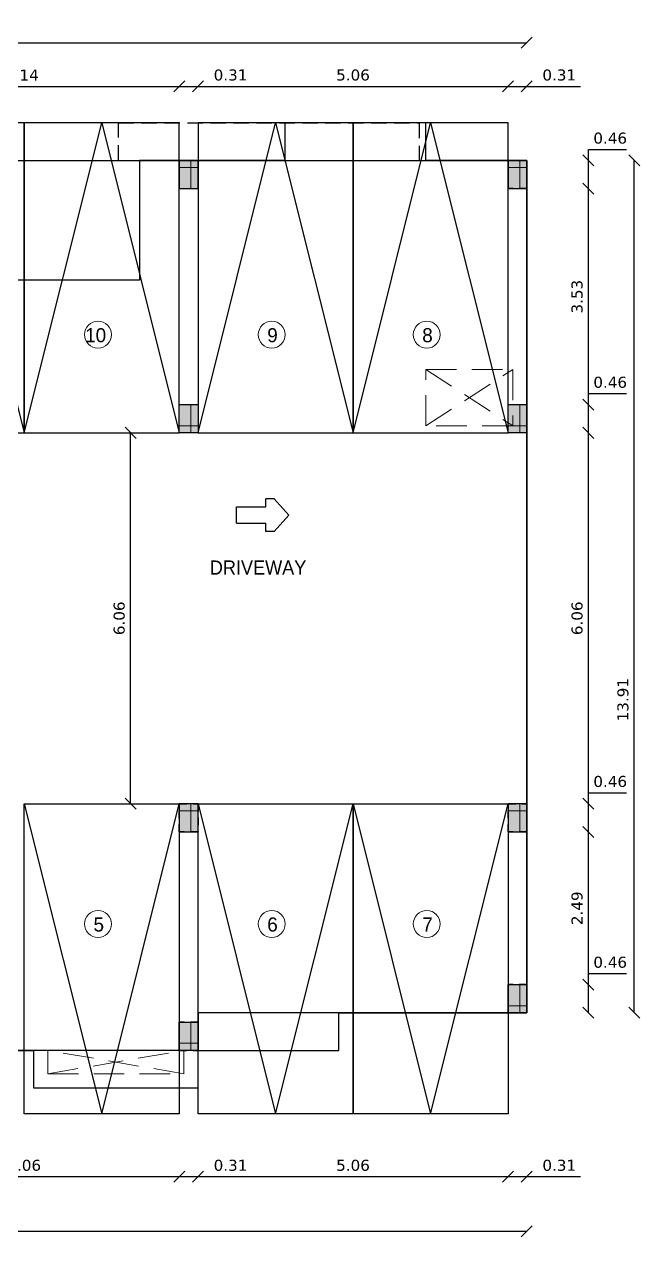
# Model space of a CAD drawing. Header units: metres. Extents: x 617 to 1370, y 693 to 852.
# Drawn here: x 998.08 to 1008.13, y 822.85 to 842.65 of the extents above; entities that cross this region are included whole.
import ezdxf
from ezdxf.enums import TextEntityAlignment as Align

# ---------------------------------------------------------------- set-up
doc = ezdxf.new("R2010")
doc.units = ezdxf.units.M
doc.header["$MEASUREMENT"] = 0
doc.header["$PDMODE"] = 2
doc.header["$PDSIZE"] = 50
doc.linetypes.add('HIDDEN', pattern=[0.375, 0.25, -0.125])
doc.linetypes.add('HIDDEN2', pattern=[0.1875, 0.125, -0.0625])
doc.layers.get('0').update_dxf_attribs({"lineweight": 0})
doc.layers.get('Defpoints').update_dxf_attribs({"lineweight": 0})
for name, color, linetype in [('ABOVE', 250, 'HIDDEN'), ('ARROWS', 7, 'HIDDEN'), ('col hat', 254, 'Continuous'), ('COLUMN', 2, 'Continuous'), ('Driveway', 8, 'Continuous'), ('ROOM TEXT SCH', 7, 'Continuous'), ('stilt column', 7, 'HIDDEN2'), ('WAL', 1, 'Continuous')]:
    doc.layers.add(name, color=color, linetype=linetype)
doc.layers.add('ED', color=30, linetype='Continuous', lineweight=0)
doc.layers.add('TEXT1', color=7, linetype='Continuous', lineweight=0)
doc.styles.add('J', font='swissel.ttf', dxfattribs={"height": 3.75})
doc.styles.get("Standard").update_dxf_attribs({"font": 'verdana.ttf', "height": 0.18})
doc.styles.add('USA TEXT', font='GOTHIC.TTF', dxfattribs={"width": 0.8})
doc.dimstyles.new('ED', dxfattribs={"dimscale": 0, "dimtxt": 0.18, "dimasz": 0.18, "dimexe": 0, "dimexo": 0, "dimgap": 0.09, "dimtad": 1, "dimtoh": 1, "dimzin": 3, "dimdsep": 46, "dimtxsty": 'Standard', "dimblk": 'OBLIQUE', "dimcen": 0.09, "dimse1": 1, "dimse2": 1, "dimclrd": 251, "dimclrt": 30, "dimadec": 0, "dimazin": 0, "dimtfac": 1, "dimtmove": 0, "dimatfit": 3, "dimldrblk": 'ARCHTICK', "dimfxl": 1, "dimtolj": 1, "dimtzin": 0, "dimarcsym": 0})

# ---------------------------------------------------------------- blocks, each defined once
blk = doc.blocks.new('st.col')
at = {"layer": 'col hat'}
blk.add_hatch(color=256, dxfattribs=at).paths.add_polyline_path([(-4.5, 4.5), (7.5, 4.5), (7.5, -13.5), (-4.5, -13.5)])
at = {"layer": 'COLUMN', "linetype": 'ByBlock'}
blk.add_lwpolyline([(-4.5, 4.5), (7.5, 4.5), (7.5, -13.5), (-4.5, -13.5)], close=True, dxfattribs=at)
at = {"layer": 'Defpoints', "color": 1}
for p, q in [((7.5, 0), (-4.5, 0)), ((0, 4.5), (0, -13.5))]:
    blk.add_line(p, q, dxfattribs=at)
blk = doc.blocks.new('A$C0128692B')
blk.add_lwpolyline([(0, 198), (99, 198), (99, 0), (0, 0)], close=True)
blk.add_lwpolyline([(0, 198), (49.5, 0), (99, 198)])
blk = doc.blocks.new('*U9')
at = {"layer": 'ARROWS', "color": 205, "linetype": 'Continuous'}
for p, q in [((-737.5, 375), (-925, 375)), ((-925, 187.5), (-925, 375)), ((-737.5, 375), (-400, 0)), ((-1600, 187.5), (-925, 187.5)), ((-1600, -187.5), (-1600, 187.5)), ((-400, 0), (-737.5, -375)), ((-1600, -187.5), (-925, -187.5)), ((-925, -375), (-925, -187.5)), ((-737.5, -375), (-925, -375))]:
    blk.add_line(p, q, dxfattribs=at)
blk = doc.blocks.new('_Oblique')
at = {"color": 0, "linetype": 'ByBlock', "lineweight": -2}
blk.add_line((-0.5, -0.5), (0.5, 0.5), dxfattribs=at)
blk = doc.blocks.new('*D193')
at = {"layer": 'Defpoints', "color": 0}
for p in [(1000.608, 841.635), (1000.608, 840.424), (995.472, 839.965)]:
    blk.add_point(p, dxfattribs=at)
at = {"layer": 'ED', "color": 251, "lineweight": -2}
blk.add_line((995.472, 841.635), (1000.608, 841.635), dxfattribs=at)
at = {"layer": 'ED', "color": 251, "lineweight": -2, "xscale": 0.18, "yscale": 0.18, "zscale": 0.18, "rotation": 180}
blk.add_blockref('_Oblique', (995.472, 841.635), dxfattribs=at)
at = {"layer": 'ED', "color": 251, "lineweight": -2, "xscale": 0.18, "yscale": 0.18, "zscale": 0.18}
blk.add_blockref('_Oblique', (1000.608, 841.635), dxfattribs=at)
at = {"layer": 'ED', "color": 30, "insert": (998.04, 841.817), "char_height": 0.18, "attachment_point": 5}
blk.add_mtext('\\A1;5.14', dxfattribs=at)
blk = doc.blocks.new('_ArchTick')
at = {"color": 0, "const_width": 0.15}
blk.add_lwpolyline([(-0.5, -0.5), (0.5, 0.5)], dxfattribs=at)
blk = doc.blocks.new('*D41')
at = {"layer": 'Defpoints', "color": 0}
for p in [(1000.915, 841.635), (1000.608, 840.424), (1000.915, 840.425)]:
    blk.add_point(p, dxfattribs=at)
at = {"layer": 'ED', "color": 251, "lineweight": -2}
for p, q in [((1000.608, 841.635), (1000.915, 841.635)), ((1000.915, 841.635), (1001.794, 841.635))]:
    blk.add_line(p, q, dxfattribs=at)
at = {"layer": 'ED', "color": 251, "lineweight": -2, "xscale": 0.18, "yscale": 0.18, "zscale": 0.18, "rotation": 180}
blk.add_blockref('_Oblique', (1000.608, 841.635), dxfattribs=at)
at = {"layer": 'ED', "color": 251, "lineweight": -2, "xscale": 0.18, "yscale": 0.18, "zscale": 0.18}
blk.add_blockref('_Oblique', (1000.915, 841.635), dxfattribs=at)
at = {"layer": 'ED', "color": 30, "insert": (1001.445, 841.819), "char_height": 0.18, "attachment_point": 5}
blk.add_mtext('\\A1;0.31', dxfattribs=at)
blk = doc.blocks.new('*D194')
at = {"layer": 'Defpoints', "color": 0}
for p in [(1005.975, 841.635), (1000.915, 840.425), (1005.975, 840.425)]:
    blk.add_point(p, dxfattribs=at)
at = {"layer": 'ED', "color": 251, "lineweight": -2}
blk.add_line((1000.915, 841.635), (1005.975, 841.635), dxfattribs=at)
at = {"layer": 'ED', "color": 251, "lineweight": -2, "xscale": 0.18, "yscale": 0.18, "zscale": 0.18, "rotation": 180}
blk.add_blockref('_Oblique', (1000.915, 841.635), dxfattribs=at)
at = {"layer": 'ED', "color": 251, "lineweight": -2, "xscale": 0.18, "yscale": 0.18, "zscale": 0.18}
blk.add_blockref('_Oblique', (1005.975, 841.635), dxfattribs=at)
at = {"layer": 'ED', "color": 30, "insert": (1003.445, 841.819), "char_height": 0.18, "attachment_point": 5}
blk.add_mtext('\\A1;5.06', dxfattribs=at)
blk = doc.blocks.new('*D195')
at = {"layer": 'Defpoints', "color": 0}
for p in [(1006.282, 841.635), (1005.975, 840.425), (1006.282, 840.425)]:
    blk.add_point(p, dxfattribs=at)
at = {"layer": 'ED', "color": 251, "lineweight": -2}
for p, q in [((1005.975, 841.635), (1006.282, 841.635)), ((1006.282, 841.635), (1007.161, 841.635))]:
    blk.add_line(p, q, dxfattribs=at)
at = {"layer": 'ED', "color": 251, "lineweight": -2, "xscale": 0.18, "yscale": 0.18, "zscale": 0.18, "rotation": 180}
blk.add_blockref('_Oblique', (1005.975, 841.635), dxfattribs=at)
at = {"layer": 'ED', "color": 251, "lineweight": -2, "xscale": 0.18, "yscale": 0.18, "zscale": 0.18}
blk.add_blockref('_Oblique', (1006.282, 841.635), dxfattribs=at)
at = {"layer": 'ED', "color": 30, "insert": (1006.811, 841.819), "char_height": 0.18, "attachment_point": 5}
blk.add_mtext('\\A1;0.31', dxfattribs=at)
blk = doc.blocks.new('*D42')
at = {"layer": 'Defpoints', "color": 0}
for p in [(1006.282, 842.347), (980.637, 841.635), (1006.282, 841.635)]:
    blk.add_point(p, dxfattribs=at)
at = {"layer": 'ED', "color": 251, "lineweight": -2}
blk.add_line((980.637, 842.347), (1006.282, 842.347), dxfattribs=at)
at = {"layer": 'ED', "color": 251, "lineweight": -2, "xscale": 0.18, "yscale": 0.18, "zscale": 0.18, "rotation": 180}
blk.add_blockref('_Oblique', (980.637, 842.347), dxfattribs=at)
at = {"layer": 'ED', "color": 251, "lineweight": -2, "xscale": 0.18, "yscale": 0.18, "zscale": 0.18}
blk.add_blockref('_Oblique', (1006.282, 842.347), dxfattribs=at)
at = {"layer": 'ED', "color": 30, "insert": (993.459, 842.531), "char_height": 0.18, "attachment_point": 5}
blk.add_mtext('\\A1;25.65', dxfattribs=at)
blk = doc.blocks.new('*D196')
at = {"layer": 'Defpoints', "color": 0}
for p in [(1006.282, 826.97), (1007.287, 826.97), (1006.282, 826.51)]:
    blk.add_point(p, dxfattribs=at)
at = {"layer": 'ED', "color": 251, "lineweight": -2}
for p, q in [((1007.287, 826.97), (1007.287, 827.15)), ((1007.287, 827.15), (1007.909, 827.15)), ((1007.287, 826.51), (1007.287, 826.97))]:
    blk.add_line(p, q, dxfattribs=at)
at = {"layer": 'ED', "color": 251, "lineweight": -2, "xscale": 0.18, "yscale": 0.18, "zscale": 0.18}
for p, rotation in [((1007.287, 826.97), 90), ((1007.287, 826.51), 270)]:
    blk.add_blockref('_Oblique', p, dxfattribs=dict(at, rotation=rotation))
at = {"layer": 'ED', "color": 30, "insert": (1007.643, 827.333), "char_height": 0.18, "attachment_point": 5}
blk.add_mtext('\\A1;0.46', dxfattribs=at)
blk = doc.blocks.new('*D197')
at = {"layer": 'Defpoints', "color": 0}
for p in [(1006.282, 829.461), (1007.287, 829.461), (1006.282, 826.97)]:
    blk.add_point(p, dxfattribs=at)
at = {"layer": 'ED', "color": 251, "lineweight": -2}
blk.add_line((1007.287, 826.97), (1007.287, 829.461), dxfattribs=at)
at = {"layer": 'ED', "color": 251, "lineweight": -2, "xscale": 0.18, "yscale": 0.18, "zscale": 0.18}
for p, rotation in [((1007.287, 829.461), 90), ((1007.287, 826.97), 270)]:
    blk.add_blockref('_Oblique', p, dxfattribs=dict(at, rotation=rotation))
at = {"layer": 'ED', "color": 30, "insert": (1007.103, 828.216), "char_height": 0.18, "attachment_point": 5, "rotation": 90}
blk.add_mtext('\\A1;2.49', dxfattribs=at)
blk = doc.blocks.new('*D198')
at = {"layer": 'Defpoints', "color": 0}
for p in [(1006.282, 829.921), (1007.287, 829.921), (1006.282, 829.461)]:
    blk.add_point(p, dxfattribs=at)
at = {"layer": 'ED', "color": 251, "lineweight": -2}
for p, q in [((1007.287, 829.921), (1007.287, 830.101)), ((1007.287, 830.101), (1007.909, 830.101)), ((1007.287, 829.461), (1007.287, 829.921))]:
    blk.add_line(p, q, dxfattribs=at)
at = {"layer": 'ED', "color": 251, "lineweight": -2, "xscale": 0.18, "yscale": 0.18, "zscale": 0.18}
for p, rotation in [((1007.287, 829.921), 90), ((1007.287, 829.461), 270)]:
    blk.add_blockref('_Oblique', p, dxfattribs=dict(at, rotation=rotation))
at = {"layer": 'ED', "color": 30, "insert": (1007.643, 830.285), "char_height": 0.18, "attachment_point": 5}
blk.add_mtext('\\A1;0.46', dxfattribs=at)
blk = doc.blocks.new('*D199')
at = {"layer": 'Defpoints', "color": 0}
for p in [(1006.282, 835.978), (1007.287, 835.978), (1006.282, 829.921)]:
    blk.add_point(p, dxfattribs=at)
at = {"layer": 'ED', "color": 251, "lineweight": -2}
blk.add_line((1007.287, 829.921), (1007.287, 835.978), dxfattribs=at)
at = {"layer": 'ED', "color": 251, "lineweight": -2, "xscale": 0.18, "yscale": 0.18, "zscale": 0.18}
for p, rotation in [((1007.287, 835.978), 90), ((1007.287, 829.921), 270)]:
    blk.add_blockref('_Oblique', p, dxfattribs=dict(at, rotation=rotation))
at = {"layer": 'ED', "color": 30, "insert": (1007.103, 832.95), "char_height": 0.18, "attachment_point": 5, "rotation": 90}
blk.add_mtext('\\A1;6.06', dxfattribs=at)
blk = doc.blocks.new('*D200')
at = {"layer": 'Defpoints', "color": 0}
for p in [(1006.282, 836.438), (1007.287, 836.438), (1006.282, 835.978)]:
    blk.add_point(p, dxfattribs=at)
at = {"layer": 'ED', "color": 251, "lineweight": -2}
for p, q in [((1007.287, 836.438), (1007.287, 836.618)), ((1007.287, 836.618), (1007.909, 836.618)), ((1007.287, 835.978), (1007.287, 836.438))]:
    blk.add_line(p, q, dxfattribs=at)
at = {"layer": 'ED', "color": 251, "lineweight": -2, "xscale": 0.18, "yscale": 0.18, "zscale": 0.18}
for p, rotation in [((1007.287, 836.438), 90), ((1007.287, 835.978), 270)]:
    blk.add_blockref('_Oblique', p, dxfattribs=dict(at, rotation=rotation))
at = {"layer": 'ED', "color": 30, "insert": (1007.643, 836.802), "char_height": 0.18, "attachment_point": 5}
blk.add_mtext('\\A1;0.46', dxfattribs=at)
blk = doc.blocks.new('*D201')
at = {"layer": 'Defpoints', "color": 0}
for p in [(1006.282, 839.965), (1007.287, 839.965), (1006.282, 836.438)]:
    blk.add_point(p, dxfattribs=at)
at = {"layer": 'ED', "color": 251, "lineweight": -2}
blk.add_line((1007.287, 836.438), (1007.287, 839.965), dxfattribs=at)
at = {"layer": 'ED', "color": 251, "lineweight": -2, "xscale": 0.18, "yscale": 0.18, "zscale": 0.18}
for p, rotation in [((1007.287, 839.965), 90), ((1007.287, 836.438), 270)]:
    blk.add_blockref('_Oblique', p, dxfattribs=dict(at, rotation=rotation))
at = {"layer": 'ED', "color": 30, "insert": (1007.103, 838.201), "char_height": 0.18, "attachment_point": 5, "rotation": 90}
blk.add_mtext('\\A1;3.53', dxfattribs=at)
blk = doc.blocks.new('*D202')
at = {"layer": 'Defpoints', "color": 0}
for p in [(1006.282, 840.425), (1007.287, 840.425), (1006.282, 839.965)]:
    blk.add_point(p, dxfattribs=at)
at = {"layer": 'ED', "color": 251, "lineweight": -2}
for p, q in [((1007.287, 840.425), (1007.287, 840.605)), ((1007.287, 840.605), (1007.909, 840.605)), ((1007.287, 839.965), (1007.287, 840.425))]:
    blk.add_line(p, q, dxfattribs=at)
at = {"layer": 'ED', "color": 251, "lineweight": -2, "xscale": 0.18, "yscale": 0.18, "zscale": 0.18}
for p, rotation in [((1007.287, 840.425), 90), ((1007.287, 839.965), 270)]:
    blk.add_blockref('_Oblique', p, dxfattribs=dict(at, rotation=rotation))
at = {"layer": 'ED', "color": 30, "insert": (1007.643, 840.788), "char_height": 0.18, "attachment_point": 5}
blk.add_mtext('\\A1;0.46', dxfattribs=at)
blk = doc.blocks.new('*D43')
at = {"layer": 'Defpoints', "color": 0}
for p in [(1007.239, 840.425), (1008.035, 840.425), (1007.239, 826.51)]:
    blk.add_point(p, dxfattribs=at)
at = {"layer": 'ED', "color": 251, "lineweight": -2}
blk.add_line((1008.035, 826.51), (1008.035, 840.425), dxfattribs=at)
at = {"layer": 'ED', "color": 251, "lineweight": -2, "xscale": 0.18, "yscale": 0.18, "zscale": 0.18}
for p, rotation in [((1008.035, 840.425), 90), ((1008.035, 826.51), 270)]:
    blk.add_blockref('_Oblique', p, dxfattribs=dict(at, rotation=rotation))
at = {"layer": 'ED', "color": 30, "insert": (1007.852, 831.621), "char_height": 0.18, "attachment_point": 5, "rotation": 90}
blk.add_mtext('\\A1;13.91', dxfattribs=at)
blk = doc.blocks.new('*D169')
at = {"layer": 'Defpoints', "color": 0}
for p in [(1000.608, 826.356), (995.548, 825.896), (1000.608, 823.834)]:
    blk.add_point(p, dxfattribs=at)
at = {"layer": 'ED', "color": 251, "lineweight": -2}
blk.add_line((995.548, 823.834), (1000.608, 823.834), dxfattribs=at)
at = {"layer": 'ED', "color": 251, "lineweight": -2, "xscale": 0.18, "yscale": 0.18, "zscale": 0.18, "rotation": 180}
blk.add_blockref('_Oblique', (995.548, 823.834), dxfattribs=at)
at = {"layer": 'ED', "color": 251, "lineweight": -2, "xscale": 0.18, "yscale": 0.18, "zscale": 0.18}
blk.add_blockref('_Oblique', (1000.608, 823.834), dxfattribs=at)
at = {"layer": 'ED', "color": 30, "insert": (998.078, 824.018), "char_height": 0.18, "attachment_point": 5}
blk.add_mtext('\\A1;5.06', dxfattribs=at)
blk = doc.blocks.new('*D29')
at = {"layer": 'Defpoints', "color": 0}
for p in [(1000.608, 826.356), (1000.915, 826.356), (1000.915, 823.834)]:
    blk.add_point(p, dxfattribs=at)
at = {"layer": 'ED', "color": 251, "lineweight": -2}
for p, q in [((1000.608, 823.834), (1000.915, 823.834)), ((1000.915, 823.834), (1001.794, 823.834))]:
    blk.add_line(p, q, dxfattribs=at)
at = {"layer": 'ED', "color": 251, "lineweight": -2, "xscale": 0.18, "yscale": 0.18, "zscale": 0.18, "rotation": 180}
blk.add_blockref('_Oblique', (1000.608, 823.834), dxfattribs=at)
at = {"layer": 'ED', "color": 251, "lineweight": -2, "xscale": 0.18, "yscale": 0.18, "zscale": 0.18}
blk.add_blockref('_Oblique', (1000.915, 823.834), dxfattribs=at)
at = {"layer": 'ED', "color": 30, "insert": (1001.445, 824.018), "char_height": 0.18, "attachment_point": 5}
blk.add_mtext('\\A1;0.31', dxfattribs=at)
blk = doc.blocks.new('*D30')
at = {"layer": 'Defpoints', "color": 0}
for p in [(1005.975, 826.51), (1000.915, 826.356), (1005.975, 823.834)]:
    blk.add_point(p, dxfattribs=at)
at = {"layer": 'ED', "color": 251, "lineweight": -2}
blk.add_line((1000.915, 823.834), (1005.975, 823.834), dxfattribs=at)
at = {"layer": 'ED', "color": 251, "lineweight": -2, "xscale": 0.18, "yscale": 0.18, "zscale": 0.18, "rotation": 180}
blk.add_blockref('_Oblique', (1000.915, 823.834), dxfattribs=at)
at = {"layer": 'ED', "color": 251, "lineweight": -2, "xscale": 0.18, "yscale": 0.18, "zscale": 0.18}
blk.add_blockref('_Oblique', (1005.975, 823.834), dxfattribs=at)
at = {"layer": 'ED', "color": 30, "insert": (1003.445, 824.018), "char_height": 0.18, "attachment_point": 5}
blk.add_mtext('\\A1;5.06', dxfattribs=at)
blk = doc.blocks.new('*D170')
at = {"layer": 'Defpoints', "color": 0}
for p in [(1005.975, 826.51), (1006.282, 826.51), (1006.282, 823.834)]:
    blk.add_point(p, dxfattribs=at)
at = {"layer": 'ED', "color": 251, "lineweight": -2}
for p, q in [((1005.975, 823.834), (1006.282, 823.834)), ((1006.282, 823.834), (1007.161, 823.834))]:
    blk.add_line(p, q, dxfattribs=at)
at = {"layer": 'ED', "color": 251, "lineweight": -2, "xscale": 0.18, "yscale": 0.18, "zscale": 0.18, "rotation": 180}
blk.add_blockref('_Oblique', (1005.975, 823.834), dxfattribs=at)
at = {"layer": 'ED', "color": 251, "lineweight": -2, "xscale": 0.18, "yscale": 0.18, "zscale": 0.18}
blk.add_blockref('_Oblique', (1006.282, 823.834), dxfattribs=at)
at = {"layer": 'ED', "color": 30, "insert": (1006.811, 824.018), "char_height": 0.18, "attachment_point": 5}
blk.add_mtext('\\A1;0.31', dxfattribs=at)
blk = doc.blocks.new('*D31')
at = {"layer": 'Defpoints', "color": 0}
for p in [(981.25, 823.732), (1006.282, 823.732), (1006.282, 822.943)]:
    blk.add_point(p, dxfattribs=at)
at = {"layer": 'ED', "color": 251, "lineweight": -2}
blk.add_line((981.25, 822.943), (1006.282, 822.943), dxfattribs=at)
at = {"layer": 'ED', "color": 251, "lineweight": -2, "xscale": 0.18, "yscale": 0.18, "zscale": 0.18, "rotation": 180}
blk.add_blockref('_Oblique', (981.25, 822.943), dxfattribs=at)
at = {"layer": 'ED', "color": 251, "lineweight": -2, "xscale": 0.18, "yscale": 0.18, "zscale": 0.18}
blk.add_blockref('_Oblique', (1006.282, 822.943), dxfattribs=at)
at = {"layer": 'ED', "color": 30, "insert": (993.766, 823.126), "char_height": 0.18, "attachment_point": 5}
blk.add_mtext('\\A1;25.03', dxfattribs=at)
blk = doc.blocks.new('*D38')
at = {"layer": 'Defpoints', "color": 0}
for p in [(999.813, 835.978), (1000.704, 835.978), (1000.704, 829.921)]:
    blk.add_point(p, dxfattribs=at)
at = {"layer": 'ED', "color": 251, "lineweight": -2}
blk.add_line((999.813, 829.921), (999.813, 835.978), dxfattribs=at)
at = {"layer": 'ED', "color": 251, "lineweight": -2, "xscale": 0.18, "yscale": 0.18, "zscale": 0.18}
for p, rotation in [((999.813, 835.978), 90), ((999.813, 829.921), 270)]:
    blk.add_blockref('_Oblique', p, dxfattribs=dict(at, rotation=rotation))
at = {"layer": 'ED', "color": 30, "insert": (999.629, 832.95), "char_height": 0.18, "attachment_point": 5, "rotation": 90}
blk.add_mtext('\\A1;6.06', dxfattribs=at)

msp = doc.modelspace()

# ---------------------------------------------------------------- linework, layer by layer
at = {"layer": 'ABOVE'}
msp.add_lwpolyline([(999.618, 840.426), (999.618, 841.04), (1004.525, 841.04), (1004.525, 840.426)], dxfattribs=at)
at = {"layer": 'Driveway'}
msp.add_lwpolyline([(995.548, 840.425), (1006.282, 840.425), (1006.282, 826.51), (1000.915, 826.51), (1000.915, 825.896), (995.548, 825.896)], dxfattribs=at)
at = {"layer": 'ED', "linetype": 'HIDDEN', "ltscale": 2}
for p, q in [((1004.633, 837.013), (1006.052, 836.093)), ((1004.633, 836.093), (1006.052, 837.013)), ((998.462, 825.513), (1000.685, 825.896)), ((1000.685, 825.513), (998.462, 825.896))]:
    msp.add_line(p, q, dxfattribs=at)
for points in [[(1004.633, 837.013), (1006.052, 837.013), (1006.052, 836.093), (1004.633, 836.093)], [(998.462, 825.513), (1000.685, 825.513), (1000.685, 825.896), (998.462, 825.896)]]:
    msp.add_lwpolyline(points, close=True, dxfattribs=at)
at = {"layer": 'stilt column'}
for points in [[(1005.975, 840.425), (1006.282, 840.425), (1006.282, 839.965), (1005.975, 839.965)], [(1000.915, 835.978), (1000.608, 835.978), (1000.608, 836.438), (1000.915, 836.438)], [(1005.975, 836.438), (1006.282, 836.438), (1006.282, 835.978), (1005.975, 835.978)], [(1000.608, 829.921), (1000.915, 829.921), (1000.915, 829.461), (1000.608, 829.461)], [(1005.975, 829.921), (1006.282, 829.921), (1006.282, 829.461), (1005.975, 829.461)], [(1005.975, 829.921), (1006.282, 829.921), (1006.282, 829.461), (1005.975, 829.461)], [(1005.975, 826.51), (1006.282, 826.51), (1006.282, 826.97), (1005.975, 826.97)], [(1000.608, 825.896), (1000.915, 825.896), (1000.915, 826.356), (1000.608, 826.356)]]:
    msp.add_lwpolyline(points, close=True, dxfattribs=at)
at = {"layer": 'TEXT1'}
for centre in [(999.282, 837.581), (1002.119, 837.581), (1004.649, 837.581), (999.282, 827.96), (1002.119, 827.96), (1004.649, 827.96)]:
    msp.add_circle(centre, 0.22, dxfattribs=at)
at = {"layer": 'WAL', "linetype": 'Continuous', "ltscale": 0.25}
for points in [[(1000.915, 825.896), (1003.215, 825.896), (1003.215, 826.51), (1006.282, 826.51), (1006.282, 840.425), (1004.633, 840.425), (1004.633, 841.038), (1002.333, 841.038), (1002.333, 840.424), (999.957, 840.424), (999.957, 838.47), (997.465, 838.47)], [(995.548, 825.896), (998.232, 825.896), (998.232, 825.283), (1000.915, 825.283), (1000.915, 825.896)]]:
    msp.add_lwpolyline(points, dxfattribs=at)

# ---------------------------------------------------------------- block references
at = {"layer": 'ARROWS', "xscale": 0.0007119140624935, "yscale": 0.0007119140624935, "zscale": 0.0007119140624935}
msp.add_blockref('*U9', (1002.681, 834.635), dxfattribs=at)
at = {"layer": 'ROOM TEXT SCH', "color": 7, "xscale": -0.0255555555555556, "yscale": 0.0255555555555556, "zscale": 0.0255555555555556, "rotation": 180}
for p in [(995.548, 841.038), (998.078, 841.038), (1000.915, 841.038), (1003.445, 841.038)]:
    msp.add_blockref('A$C0128692B', p, dxfattribs=at)
at = {"layer": 'ROOM TEXT SCH', "color": 7, "xscale": 0.0255555555555556, "yscale": 0.0255555555555556, "zscale": 0.0255555555555556}
for p in [(998.078, 824.861), (1000.915, 824.861), (1003.445, 824.861)]:
    msp.add_blockref('A$C0128692B', p, dxfattribs=at)
at = {"layer": 'stilt column', "color": 2, "linetype": 'Continuous', "xscale": -0.0255555555555556, "yscale": 0.0255555555555556, "zscale": 0.0255555555555556}
for p in [(1000.8, 840.31), (1006.167, 840.31), (1000.8, 829.806), (1006.167, 829.806)]:
    msp.add_blockref('st.col', p, dxfattribs=at)
at = {"layer": 'stilt column', "color": 2, "linetype": 'Continuous', "xscale": 0.0255555555555556, "yscale": 0.0255555555555556, "zscale": 0.0255555555555556, "rotation": 180}
for p in [(1000.8, 836.093), (1006.167, 836.093), (1006.167, 826.625), (1000.8, 826.011)]:
    msp.add_blockref('st.col', p, dxfattribs=at)

# ---------------------------------------------------------------- texts
at = {"layer": 'ROOM TEXT SCH', "color": 7, "style": 'USA TEXT', "width": 0.96}
msp.add_text('DRIVEWAY', height=0.23, dxfattribs=at).set_placement((1001.895, 833.664), align=Align.CENTER)
at = {"layer": 'TEXT1', "style": 'J', "width": 0.96}
for s, p in [('10', (999.072, 837.457)), ('9', (1002.045, 837.457)), ('8', (1004.575, 837.457)), ('5', (999.209, 827.836)), ('6', (1002.045, 827.836)), ('7', (1004.575, 827.836))]:
    msp.add_text(s, height=0.23, dxfattribs=at).set_placement(p)

# ---------------------------------------------------------------- dimensions: what is measured, and where the dimension line sits
at = {"layer": 'ED'}
for base, p1, p2, picture, middle in [((1006.2817209, 842.3469319), (980.6367207, 841.6351979), (1006.2817209, 841.6351979), '*D42', (993.4592208, 842.5306794)), ((1000.608, 841.635), (995.472, 839.965), (1000.608, 840.424), '*D193', (998.04, 841.817)), ((1000.915, 841.635), (1000.608, 840.424), (1000.915, 840.425), '*D41', (1001.445, 841.819)), ((1005.975, 841.635), (1000.915, 840.425), (1005.975, 840.425), '*D194', (1003.445, 841.819)), ((1006.282, 841.635), (1005.975, 840.425), (1006.282, 840.425), '*D195', (1006.811, 841.819)), ((1005.975, 823.834), (1000.915, 826.356), (1005.975, 826.51), '*D30', (1003.445, 824.018)), ((1006.282, 823.834), (1005.975, 826.51), (1006.282, 826.51), '*D170', (1006.811, 824.018)), ((1000.608, 823.834), (995.548, 825.896), (1000.608, 826.356), '*D169', (998.078, 824.018)), ((1000.915, 823.834), (1000.608, 826.356), (1000.915, 826.356), '*D29', (1001.445, 824.018)), ((1006.282, 822.943), (981.25, 823.732), (1006.282, 823.732), '*D31', (993.766, 823.126))]:
    dim = msp.add_linear_dim(base=base, p1=p1, p2=p2, dimstyle='ED', override={"dimscale": 1, "dimpost": '\\X'}, dxfattribs=at)
    dim.commit()
    dim.dimension.update_dxf_attribs({"geometry": picture, "text_midpoint": middle})
for base, p1, p2, picture, middle in [((1007.287, 840.425), (1006.282, 839.965), (1006.282, 840.425), '*D202', (1007.643, 840.788)), ((1007.287, 839.965), (1006.282, 836.438), (1006.282, 839.965), '*D201', (1007.103, 838.201)), ((1007.287, 836.438), (1006.282, 835.978), (1006.282, 836.438), '*D200', (1007.643, 836.802)), ((999.813, 835.978), (1000.704, 829.921), (1000.704, 835.978), '*D38', (999.629, 832.95)), ((1007.287, 835.978), (1006.282, 829.921), (1006.282, 835.978), '*D199', (1007.103, 832.95)), ((1007.287, 829.921), (1006.282, 829.461), (1006.282, 829.921), '*D198', (1007.643, 830.285)), ((1007.287, 829.461), (1006.282, 826.97), (1006.282, 829.461), '*D197', (1007.103, 828.216)), ((1007.287, 826.97), (1006.282, 826.51), (1006.282, 826.97), '*D196', (1007.643, 827.333))]:
    dim = msp.add_linear_dim(base=base, p1=p1, p2=p2, angle=90, dimstyle='ED', override={"dimscale": 1, "dimpost": '\\X'}, dxfattribs=at)
    dim.commit()
    dim.dimension.update_dxf_attribs({"geometry": picture, "text_midpoint": middle})
dim = msp.add_linear_dim(base=(1008.03541, 840.42459), p1=(1007.23913, 826.5096), p2=(1007.23913, 840.42459), angle=90, dimstyle='ED', override={"dimscale": 1, "dimpost": '\\X'}, dxfattribs=at)
dim.commit()
dim.dimension.update_dxf_attribs({"geometry": '*D43', "text_midpoint": (1008.03541, 831.62059), "dimtype": 160})

doc.saveas('drawing.dxf')
